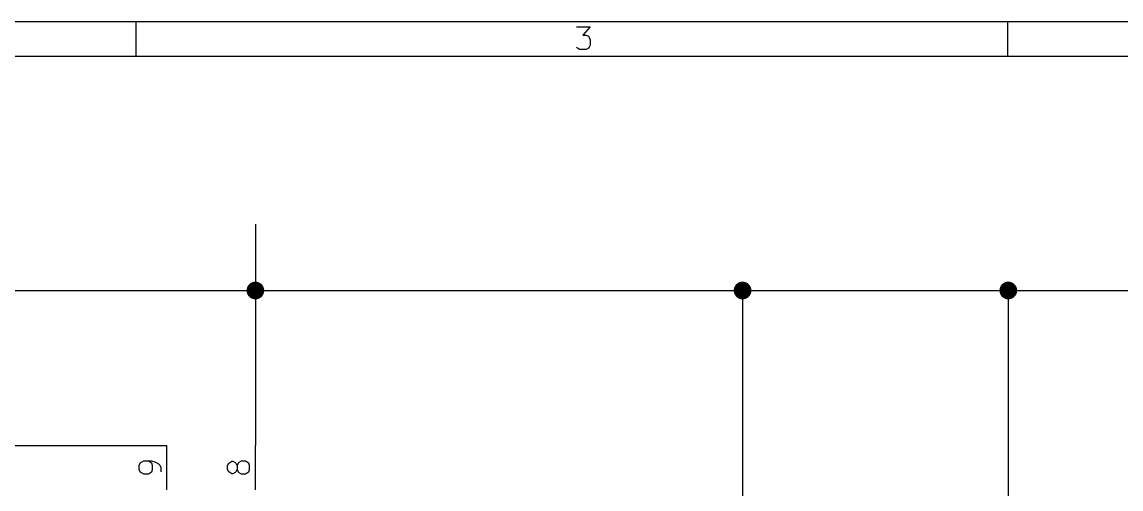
# Model space of a CAD drawing. Extents: x 10 to 287, y -200 to -10.
# Drawn here: x 103.5 to 166.5, y -36.8 to -10 of the extents above; entities that cross this region are included whole.
import ezdxf

# ---------------------------------------------------------------- set-up
doc = ezdxf.new("R2010")
doc.units = 0
doc.header["$MEASUREMENT"] = 0
doc.layers.add('GREEN2', color=3, linetype='CONTINUOUS')
doc.layers.add('RED2', color=1, linetype='CONTINUOUS')

msp = doc.modelspace()

# ---------------------------------------------------------------- linework, layer by layer
at = {"layer": 'GREEN2', "linetype": 'CONTINUOUS'}
for p, q in [((116.84, -21.59), (116.84, -25.4)), ((86.36, -25.4), (116.84, -25.4)), ((116.84, -25.4), (116.84, -34.29)), ((116.84, -25.4), (144.78, -25.4)), ((144.78, -25.4), (144.78, -58.42)), ((144.78, -25.4), (160.02, -25.4)), ((160.02, -25.4), (160.02, -49.53)), ((160.02, -25.4), (170.18, -25.4)), ((45.72, -34.29), (111.76, -34.29))]:
    msp.add_line(p, q, dxfattribs=at)
at = {"layer": 'GREEN2', "const_width": 0.508}
for points in [[(116.586, -25.4, 1), (117.094, -25.4, 1)], [(144.526, -25.4, 1), (145.034, -25.4, 1)], [(159.766, -25.4, 1), (160.274, -25.4, 1)]]:
    msp.add_lwpolyline(points, format="xyb", close=True, dxfattribs=at)
at = {"layer": 'RED2', "linetype": 'CONTINUOUS'}
for p, q in [((286.995, -10.0076), (10.0076, -10.0076)), ((110.007, -11.9888), (110.007, -10.0076)), ((159.995, -11.9888), (159.995, -10.0076)), ((135.255, -10.287), (136.042, -10.287)), ((136.042, -10.287), (135.611, -10.7696)), ((135.611, -10.7696), (135.814, -10.7696)), ((135.814, -10.7696), (135.941, -10.8204)), ((135.941, -10.8204), (135.992, -10.8966)), ((135.992, -10.8966), (136.042, -11.0236)), ((136.042, -11.3284), (135.992, -11.4554)), ((136.042, -11.0236), (136.042, -11.3284)), ((135.306, -11.5062), (135.255, -11.4554)), ((135.433, -11.5824), (135.306, -11.5062)), ((135.814, -11.5824), (135.433, -11.5824)), ((135.941, -11.5062), (135.814, -11.5824)), ((135.992, -11.4554), (135.941, -11.5062)), ((285.013, -11.9888), (11.9888, -11.9888)), ((111.76, -36.83), (111.76, -34.29)), ((116.84, -36.83), (116.84, -34.29)), ((110.287, -35.2552), (110.236, -35.306)), ((110.414, -35.179), (110.287, -35.2552)), ((110.896, -35.179), (110.414, -35.179)), ((110.82, -35.2552), (110.719, -35.179)), ((110.896, -35.306), (110.82, -35.2552)), ((111.125, -35.2552), (110.896, -35.179)), ((111.303, -35.3568), (111.125, -35.2552)), ((115.316, -35.306), (115.367, -35.2552)), ((115.367, -35.2552), (115.494, -35.179)), ((115.494, -35.179), (115.545, -35.179)), ((115.545, -35.179), (115.672, -35.2552)), ((115.672, -35.2552), (115.722, -35.306)), ((115.9, -35.2552), (115.849, -35.306)), ((116.027, -35.179), (115.9, -35.2552)), ((116.281, -35.179), (116.027, -35.179)), ((116.383, -35.2552), (116.281, -35.179)), ((116.459, -35.306), (116.383, -35.2552)), ((110.236, -35.306), (110.16, -35.433)), ((110.16, -35.433), (110.16, -35.6616)), ((110.16, -35.6616), (110.236, -35.7886)), ((110.236, -35.7886), (110.287, -35.8394)), ((110.287, -35.8394), (110.414, -35.9156)), ((110.414, -35.9156), (110.719, -35.9156)), ((110.719, -35.9156), (110.82, -35.8394)), ((110.82, -35.8394), (110.896, -35.7886)), ((110.947, -35.433), (110.896, -35.306)), ((110.896, -35.7886), (110.947, -35.6616)), ((110.947, -35.6616), (110.947, -35.433)), ((111.379, -35.433), (111.303, -35.3568)), ((111.43, -35.56), (111.379, -35.433)), ((111.43, -35.7886), (111.43, -35.56)), ((115.24, -35.433), (115.316, -35.306)), ((115.24, -35.6616), (115.24, -35.433)), ((115.316, -35.7886), (115.24, -35.6616)), ((115.367, -35.8394), (115.316, -35.7886)), ((115.494, -35.9156), (115.367, -35.8394)), ((115.545, -35.9156), (115.494, -35.9156)), ((115.672, -35.8394), (115.545, -35.9156)), ((115.722, -35.7886), (115.672, -35.8394)), ((115.722, -35.306), (115.799, -35.433)), ((115.799, -35.6616), (115.722, -35.7886)), ((115.849, -35.306), (115.799, -35.433)), ((115.799, -35.433), (115.799, -35.6616)), ((115.799, -35.6616), (115.849, -35.7886)), ((115.849, -35.7886), (115.9, -35.8394)), ((115.9, -35.8394), (116.027, -35.9156)), ((116.027, -35.9156), (116.281, -35.9156)), ((116.281, -35.9156), (116.383, -35.8394)), ((116.383, -35.8394), (116.459, -35.7886)), ((116.51, -35.433), (116.459, -35.306)), ((116.459, -35.7886), (116.51, -35.6616)), ((116.51, -35.6616), (116.51, -35.433))]:
    msp.add_line(p, q, dxfattribs=at)

doc.saveas('drawing.dxf')
